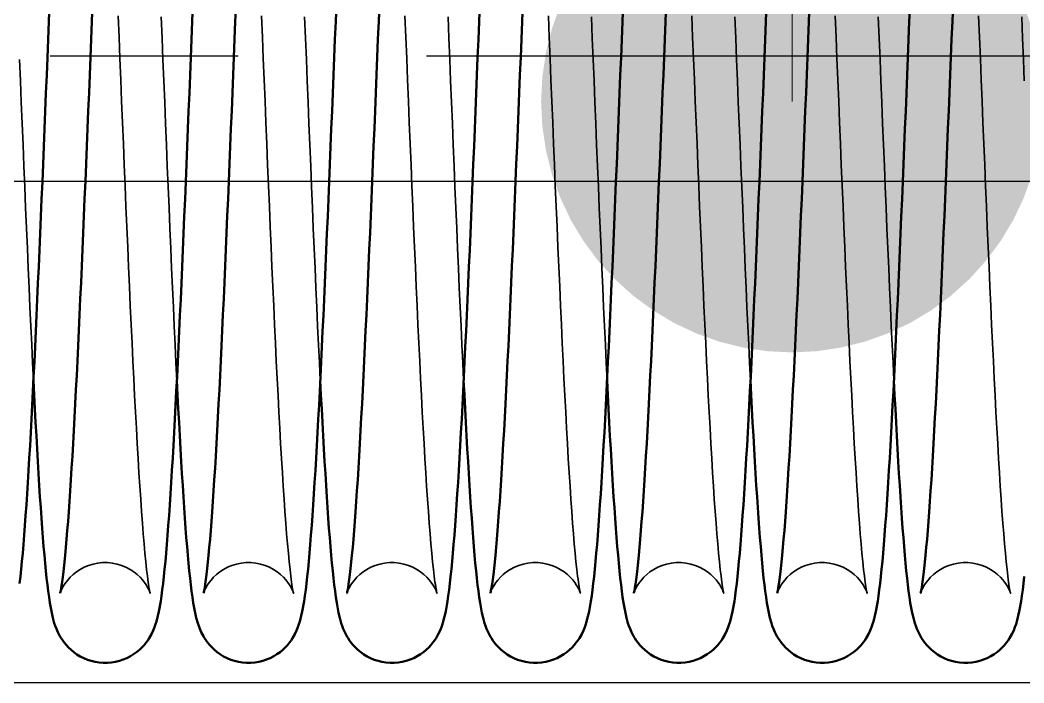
# Model space of a CAD drawing. Header units: millimetres. Extents: x 1448 to 104164, y -19509 to -89.
# Drawn here: x 3748.4 to 3828.4, y -1813.4 to -1760.6 of the extents above; entities that cross this region are included whole.
import ezdxf

# ---------------------------------------------------------------- set-up
doc = ezdxf.new("R2010")
doc.units = ezdxf.units.MM
doc.header["$LTSCALE"] = 60
doc.header["$MEASUREMENT"] = 0
doc.linetypes.add('CENTER', pattern=[2, 1.25, -0.25, 0.25, -0.25])
doc.layers.get('0').update_dxf_attribs({"linetype": 'CONTINUOUS'})
doc.layers.add('cen', color=14, linetype='CONTINUOUS')
doc.layers.add('가려진 것(ISO)', color=7, linetype='CONTINUOUS', lineweight=35)
doc.layers.add('가시적인 것(ISO)', color=7, linetype='CONTINUOUS', lineweight=50)
doc.styles.add('0T-OUT', font='H2GTRE.TTF')
doc.dimstyles.new('MAIN', dxfattribs={"dimtxt": 1.5, "dimasz": 0.5, "dimexe": 1, "dimexo": 2, "dimgap": 1, "dimtad": 1, "dimdec": 0, "dimdsep": 46, "dimlunit": 6, "dimtxsty": '0T-OUT', "dimblk": 'DOT', "dimcen": 2.5, "dimdle": 2, "dimclrd": 256, "dimclre": 256, "dimclrt": 3, "dimadec": 0, "dimazin": 0, "dimtfac": 1, "dimtdec": 0, "dimtix": 1, "dimtmove": 2, "dimatfit": 3, "dimldrblk": 'DOT', "dimfxl": 1, "dimtvp": 1, "dimtolj": 1, "dimtzin": 0, "dimlwd": 0, "dimlwe": 0, "dimarcsym": 0})

# ---------------------------------------------------------------- blocks, each defined once
blk = doc.blocks.new('토션스프링1234567')
at = {"layer": '가려진 것(ISO)', "flags": 128}
for points in [[(21463475.736, -50953001.642), (21463475.667, -50953003.351), (21463475.598, -50953005.058), (21463475.529, -50953006.761)], [(21463487.165, -50953001.642), (21463487.095, -50953003.351), (21463487.026, -50953005.058), (21463486.957, -50953006.761), (21463486.888, -50953008.464), (21463486.819, -50953010.165), (21463486.75, -50953011.859), (21463486.681, -50953013.543), (21463486.612, -50953015.213), (21463486.542, -50953016.865), (21463486.473, -50953018.497), (21463486.404, -50953020.105), (21463486.335, -50953021.691), (21463486.266, -50953023.256), (21463486.197, -50953024.796), (21463486.128, -50953026.308), (21463486.058, -50953027.788), (21463485.989, -50953029.235), (21463485.92, -50953030.644)], [(21463498.593, -50953001.642), (21463498.524, -50953003.351), (21463498.455, -50953005.058), (21463498.386, -50953006.761), (21463498.317, -50953008.464), (21463498.248, -50953010.165), (21463498.179, -50953011.859), (21463498.109, -50953013.543), (21463498.04, -50953015.213), (21463497.971, -50953016.865), (21463497.902, -50953018.497), (21463497.833, -50953020.105), (21463497.764, -50953021.691), (21463497.695, -50953023.256), (21463497.626, -50953024.796), (21463497.556, -50953026.308), (21463497.487, -50953027.788), (21463497.418, -50953029.235), (21463497.348, -50953030.644)], [(21463510.022, -50953001.642), (21463509.953, -50953003.351), (21463509.884, -50953005.058), (21463509.815, -50953006.761), (21463509.746, -50953008.464), (21463509.676, -50953010.165), (21463509.607, -50953011.859), (21463509.538, -50953013.543), (21463509.469, -50953015.213), (21463509.399, -50953016.865), (21463509.33, -50953018.497), (21463509.261, -50953020.105), (21463509.192, -50953021.691), (21463509.123, -50953023.256), (21463509.054, -50953024.796), (21463508.985, -50953026.308), (21463508.915, -50953027.788), (21463508.846, -50953029.235), (21463508.777, -50953030.644)], [(21463521.45, -50953001.642), (21463521.381, -50953003.351), (21463521.312, -50953005.058), (21463521.243, -50953006.761), (21463521.174, -50953008.464), (21463521.105, -50953010.165), (21463521.036, -50953011.859), (21463520.966, -50953013.543), (21463520.897, -50953015.213), (21463520.828, -50953016.865), (21463520.759, -50953018.497), (21463520.69, -50953020.105), (21463520.621, -50953021.691), (21463520.552, -50953023.256), (21463520.483, -50953024.796), (21463520.413, -50953026.308), (21463520.344, -50953027.788), (21463520.275, -50953029.235), (21463520.206, -50953030.644)], [(21463532.879, -50953001.642), (21463532.81, -50953003.351), (21463532.741, -50953005.058), (21463532.672, -50953006.761), (21463532.603, -50953008.464), (21463532.534, -50953010.165), (21463532.464, -50953011.859), (21463532.395, -50953013.543), (21463532.326, -50953015.213), (21463532.257, -50953016.865), (21463532.188, -50953018.497), (21463532.119, -50953020.105), (21463532.05, -50953021.691), (21463531.98, -50953023.256), (21463531.911, -50953024.796), (21463531.842, -50953026.308), (21463531.773, -50953027.788), (21463531.703, -50953029.235), (21463531.634, -50953030.644)], [(21463544.307, -50953001.642), (21463544.238, -50953003.351), (21463544.169, -50953005.058), (21463544.1, -50953006.761), (21463544.031, -50953008.464), (21463543.962, -50953010.165), (21463543.893, -50953011.859), (21463543.824, -50953013.543), (21463543.754, -50953015.213), (21463543.685, -50953016.865), (21463543.616, -50953018.497), (21463543.547, -50953020.105), (21463543.478, -50953021.691), (21463543.409, -50953023.256), (21463543.34, -50953024.796), (21463543.271, -50953026.308), (21463543.201, -50953027.788), (21463543.132, -50953029.235), (21463543.063, -50953030.644)], [(21463555.598, -50953005.058), (21463555.529, -50953006.761), (21463555.46, -50953008.464), (21463555.391, -50953010.165), (21463555.321, -50953011.859), (21463555.252, -50953013.543), (21463555.183, -50953015.213), (21463555.114, -50953016.865), (21463555.045, -50953018.497), (21463554.976, -50953020.105), (21463554.907, -50953021.691), (21463554.838, -50953023.256), (21463554.768, -50953024.796), (21463554.699, -50953026.308), (21463554.63, -50953027.788), (21463554.56, -50953029.235), (21463554.491, -50953030.644)], [(21463483.791, -50953047.609), (21463483.784, -50953047.585), (21463483.755, -50953047.502), (21463483.729, -50953047.434), (21463483.691, -50953047.344), (21463483.639, -50953047.232), (21463483.566, -50953047.096), (21463483.471, -50953046.935), (21463483.346, -50953046.75), (21463483.189, -50953046.547), (21463482.995, -50953046.332), (21463482.764, -50953046.114), (21463482.501, -50953045.903), (21463482.205, -50953045.709), (21463481.881, -50953045.536), (21463481.536, -50953045.392), (21463481.172, -50953045.281), (21463480.794, -50953045.204), (21463480.409, -50953045.164), (21463480.022, -50953045.164), (21463479.636, -50953045.201), (21463479.258, -50953045.276), (21463478.894, -50953045.385), (21463478.547, -50953045.529), (21463478.221, -50953045.7), (21463477.924, -50953045.894), (21463477.659, -50953046.103), (21463477.427, -50953046.321), (21463477.231, -50953046.537), (21463477.071, -50953046.741), (21463476.945, -50953046.927), (21463476.848, -50953047.09), (21463476.776, -50953047.228), (21463476.722, -50953047.34), (21463476.684, -50953047.43), (21463476.657, -50953047.499), (21463476.639, -50953047.549), (21463476.622, -50953047.603), (21463476.622, -50953047.604), (21463476.631, -50953047.564), (21463476.647, -50953047.489), (21463476.669, -50953047.382), (21463476.693, -50953047.248), (21463476.72, -50953047.09), (21463476.748, -50953046.91), (21463476.777, -50953046.709), (21463476.807, -50953046.486), (21463476.838, -50953046.244), (21463476.903, -50953045.703), (21463476.968, -50953045.093), (21463477.034, -50953044.417), (21463477.101, -50953043.675), (21463477.169, -50953042.871), (21463477.237, -50953042.006), (21463477.305, -50953041.084), (21463477.374, -50953040.108), (21463477.442, -50953039.079), (21463477.511, -50953037.996), (21463477.579, -50953036.86), (21463477.648, -50953035.674), (21463477.717, -50953034.44), (21463477.786, -50953033.163), (21463477.855, -50953031.844), (21463477.924, -50953030.486), (21463477.993, -50953029.093), (21463478.062, -50953027.66), (21463478.131, -50953026.19), (21463478.2, -50953024.685), (21463478.27, -50953023.15), (21463478.339, -50953021.587), (21463478.408, -50953020), (21463478.477, -50953018.392), (21463478.546, -50953016.767), (21463478.615, -50953015.122), (21463478.684, -50953013.458), (21463478.753, -50953011.778), (21463478.822, -50953010.085), (21463478.892, -50953008.383), (21463478.961, -50953006.676), (21463479.03, -50953004.967), (21463479.099, -50953003.26), (21463479.168, -50953001.557)], [(21463495.219, -50953047.609), (21463495.212, -50953047.585), (21463495.183, -50953047.502), (21463495.157, -50953047.434), (21463495.12, -50953047.344), (21463495.067, -50953047.232), (21463494.995, -50953047.096), (21463494.899, -50953046.935), (21463494.775, -50953046.75), (21463494.617, -50953046.547), (21463494.423, -50953046.332), (21463494.193, -50953046.114), (21463493.929, -50953045.903), (21463493.634, -50953045.709), (21463493.31, -50953045.536), (21463492.965, -50953045.392), (21463492.601, -50953045.281), (21463492.223, -50953045.204), (21463491.838, -50953045.164), (21463491.451, -50953045.164), (21463491.065, -50953045.201), (21463490.687, -50953045.276), (21463490.322, -50953045.385), (21463489.975, -50953045.529), (21463489.65, -50953045.7), (21463489.352, -50953045.894), (21463489.087, -50953046.103), (21463488.855, -50953046.321), (21463488.659, -50953046.537), (21463488.5, -50953046.741), (21463488.374, -50953046.927), (21463488.277, -50953047.09), (21463488.204, -50953047.228), (21463488.151, -50953047.34), (21463488.113, -50953047.43), (21463488.086, -50953047.499), (21463488.068, -50953047.549), (21463488.051, -50953047.603), (21463488.05, -50953047.604), (21463488.06, -50953047.564), (21463488.076, -50953047.489), (21463488.097, -50953047.382), (21463488.122, -50953047.248), (21463488.148, -50953047.09), (21463488.176, -50953046.91), (21463488.206, -50953046.709), (21463488.236, -50953046.486), (21463488.267, -50953046.244), (21463488.331, -50953045.703), (21463488.397, -50953045.093), (21463488.463, -50953044.417), (21463488.53, -50953043.675), (21463488.597, -50953042.871), (21463488.665, -50953042.006), (21463488.734, -50953041.084), (21463488.802, -50953040.108), (21463488.871, -50953039.079), (21463488.939, -50953037.996), (21463489.008, -50953036.86), (21463489.077, -50953035.674), (21463489.146, -50953034.44), (21463489.215, -50953033.163), (21463489.284, -50953031.844), (21463489.353, -50953030.486), (21463489.422, -50953029.093), (21463489.491, -50953027.66), (21463489.56, -50953026.19), (21463489.629, -50953024.685), (21463489.698, -50953023.15), (21463489.767, -50953021.587), (21463489.837, -50953020), (21463489.906, -50953018.392), (21463489.974, -50953016.767), (21463490.043, -50953015.122), (21463490.113, -50953013.458), (21463490.182, -50953011.778), (21463490.251, -50953010.085), (21463490.32, -50953008.383), (21463490.389, -50953006.676), (21463490.459, -50953004.967), (21463490.528, -50953003.26), (21463490.597, -50953001.557)], [(21463506.648, -50953047.609), (21463506.641, -50953047.585), (21463506.612, -50953047.502), (21463506.586, -50953047.434), (21463506.549, -50953047.344), (21463506.496, -50953047.232), (21463506.424, -50953047.096), (21463506.328, -50953046.935), (21463506.203, -50953046.75), (21463506.046, -50953046.547), (21463505.852, -50953046.332), (21463505.621, -50953046.114), (21463505.358, -50953045.903), (21463505.062, -50953045.709), (21463504.739, -50953045.536), (21463504.393, -50953045.392), (21463504.029, -50953045.281), (21463503.651, -50953045.204), (21463503.266, -50953045.164), (21463502.879, -50953045.164), (21463502.494, -50953045.201), (21463502.115, -50953045.276), (21463501.751, -50953045.385), (21463501.404, -50953045.529), (21463501.078, -50953045.7), (21463500.781, -50953045.894), (21463500.516, -50953046.103), (21463500.284, -50953046.321), (21463500.088, -50953046.537), (21463499.928, -50953046.741), (21463499.802, -50953046.927), (21463499.705, -50953047.09), (21463499.633, -50953047.228), (21463499.579, -50953047.34), (21463499.541, -50953047.43), (21463499.515, -50953047.499), (21463499.496, -50953047.549), (21463499.479, -50953047.603), (21463499.479, -50953047.604), (21463499.488, -50953047.564), (21463499.504, -50953047.489), (21463499.526, -50953047.382), (21463499.551, -50953047.248), (21463499.577, -50953047.09), (21463499.605, -50953046.91), (21463499.634, -50953046.709), (21463499.664, -50953046.486), (21463499.696, -50953046.244), (21463499.76, -50953045.703), (21463499.825, -50953045.093), (21463499.891, -50953044.417), (21463499.958, -50953043.675), (21463500.026, -50953042.871), (21463500.094, -50953042.006), (21463500.162, -50953041.084), (21463500.231, -50953040.108), (21463500.299, -50953039.079), (21463500.368, -50953037.996), (21463500.436, -50953036.86), (21463500.505, -50953035.674), (21463500.574, -50953034.44), (21463500.643, -50953033.163), (21463500.712, -50953031.844), (21463500.781, -50953030.486), (21463500.85, -50953029.093), (21463500.919, -50953027.66), (21463500.988, -50953026.19), (21463501.057, -50953024.685), (21463501.127, -50953023.15), (21463501.196, -50953021.587), (21463501.265, -50953020), (21463501.334, -50953018.392), (21463501.403, -50953016.767), (21463501.472, -50953015.122), (21463501.541, -50953013.458), (21463501.61, -50953011.778), (21463501.68, -50953010.085), (21463501.749, -50953008.383), (21463501.818, -50953006.676), (21463501.887, -50953004.967), (21463501.956, -50953003.26), (21463502.025, -50953001.557)], [(21463518.076, -50953047.609), (21463518.069, -50953047.585), (21463518.041, -50953047.502), (21463518.014, -50953047.434), (21463517.977, -50953047.344), (21463517.924, -50953047.232), (21463517.852, -50953047.096), (21463517.756, -50953046.935), (21463517.632, -50953046.75), (21463517.474, -50953046.547), (21463517.28, -50953046.332), (21463517.05, -50953046.114), (21463516.786, -50953045.903), (21463516.491, -50953045.709), (21463516.167, -50953045.536), (21463515.822, -50953045.392), (21463515.458, -50953045.281), (21463515.08, -50953045.204), (21463514.695, -50953045.164), (21463514.308, -50953045.164), (21463513.922, -50953045.201), (21463513.544, -50953045.276), (21463513.179, -50953045.385), (21463512.832, -50953045.529), (21463512.507, -50953045.7), (21463512.209, -50953045.894), (21463511.944, -50953046.103), (21463511.713, -50953046.321), (21463511.516, -50953046.537), (21463511.357, -50953046.741), (21463511.231, -50953046.927), (21463511.134, -50953047.09), (21463511.061, -50953047.228), (21463511.008, -50953047.34), (21463510.97, -50953047.43), (21463510.943, -50953047.499), (21463510.925, -50953047.549), (21463510.908, -50953047.603), (21463510.907, -50953047.604), (21463510.917, -50953047.564), (21463510.933, -50953047.489), (21463510.954, -50953047.382), (21463510.979, -50953047.248), (21463511.006, -50953047.09), (21463511.033, -50953046.91), (21463511.063, -50953046.709), (21463511.093, -50953046.486), (21463511.124, -50953046.244), (21463511.188, -50953045.703), (21463511.254, -50953045.093), (21463511.32, -50953044.417), (21463511.387, -50953043.675), (21463511.455, -50953042.871), (21463511.523, -50953042.006), (21463511.591, -50953041.084), (21463511.659, -50953040.108), (21463511.728, -50953039.079), (21463511.796, -50953037.996), (21463511.865, -50953036.86), (21463511.934, -50953035.674), (21463512.003, -50953034.44), (21463512.072, -50953033.163), (21463512.141, -50953031.844), (21463512.21, -50953030.486), (21463512.279, -50953029.093), (21463512.348, -50953027.66), (21463512.417, -50953026.19), (21463512.486, -50953024.685), (21463512.555, -50953023.15), (21463512.624, -50953021.587), (21463512.694, -50953020), (21463512.763, -50953018.392), (21463512.832, -50953016.767), (21463512.901, -50953015.122), (21463512.97, -50953013.458), (21463513.039, -50953011.778), (21463513.108, -50953010.085), (21463513.177, -50953008.383), (21463513.247, -50953006.676), (21463513.316, -50953004.967), (21463513.385, -50953003.26), (21463513.454, -50953001.557)], [(21463529.505, -50953047.609), (21463529.498, -50953047.585), (21463529.469, -50953047.502), (21463529.443, -50953047.434), (21463529.406, -50953047.344), (21463529.353, -50953047.232), (21463529.281, -50953047.096), (21463529.185, -50953046.935), (21463529.06, -50953046.75), (21463528.903, -50953046.547), (21463528.709, -50953046.332), (21463528.479, -50953046.114), (21463528.215, -50953045.903), (21463527.919, -50953045.709), (21463527.596, -50953045.536), (21463527.25, -50953045.392), (21463526.886, -50953045.281), (21463526.509, -50953045.204), (21463526.124, -50953045.164), (21463525.737, -50953045.164), (21463525.351, -50953045.201), (21463524.972, -50953045.276), (21463524.608, -50953045.385), (21463524.261, -50953045.529), (21463523.936, -50953045.7), (21463523.638, -50953045.894), (21463523.373, -50953046.103), (21463523.141, -50953046.321), (21463522.945, -50953046.537), (21463522.785, -50953046.741), (21463522.66, -50953046.927), (21463522.563, -50953047.09), (21463522.49, -50953047.228), (21463522.437, -50953047.34), (21463522.398, -50953047.43), (21463522.372, -50953047.499), (21463522.354, -50953047.549), (21463522.336, -50953047.603), (21463522.336, -50953047.604), (21463522.345, -50953047.564), (21463522.362, -50953047.489), (21463522.383, -50953047.382), (21463522.408, -50953047.248), (21463522.434, -50953047.09), (21463522.462, -50953046.91), (21463522.491, -50953046.709), (21463522.521, -50953046.486), (21463522.553, -50953046.244), (21463522.617, -50953045.703), (21463522.682, -50953045.093), (21463522.749, -50953044.417), (21463522.816, -50953043.675), (21463522.883, -50953042.871), (21463522.951, -50953042.006), (21463523.019, -50953041.084), (21463523.088, -50953040.108), (21463523.156, -50953039.079), (21463523.225, -50953037.996), (21463523.294, -50953036.86), (21463523.363, -50953035.674), (21463523.432, -50953034.44), (21463523.501, -50953033.163), (21463523.57, -50953031.844), (21463523.639, -50953030.486), (21463523.707, -50953029.093), (21463523.776, -50953027.66), (21463523.845, -50953026.19), (21463523.915, -50953024.685), (21463523.984, -50953023.15), (21463524.053, -50953021.587), (21463524.122, -50953020), (21463524.191, -50953018.392), (21463524.26, -50953016.767), (21463524.329, -50953015.122), (21463524.398, -50953013.458), (21463524.467, -50953011.778), (21463524.537, -50953010.085), (21463524.606, -50953008.383), (21463524.675, -50953006.676), (21463524.744, -50953004.967), (21463524.813, -50953003.26), (21463524.882, -50953001.557)], [(21463540.934, -50953047.609), (21463540.926, -50953047.585), (21463540.898, -50953047.502), (21463540.872, -50953047.434), (21463540.834, -50953047.344), (21463540.781, -50953047.232), (21463540.709, -50953047.096), (21463540.614, -50953046.935), (21463540.489, -50953046.75), (21463540.332, -50953046.547), (21463540.137, -50953046.332), (21463539.907, -50953046.114), (21463539.643, -50953045.903), (21463539.348, -50953045.709), (21463539.024, -50953045.536), (21463538.679, -50953045.392), (21463538.315, -50953045.281), (21463537.937, -50953045.204), (21463537.552, -50953045.164), (21463537.165, -50953045.164), (21463536.779, -50953045.201), (21463536.401, -50953045.276), (21463536.037, -50953045.385), (21463535.69, -50953045.529), (21463535.364, -50953045.7), (21463535.067, -50953045.894), (21463534.801, -50953046.103), (21463534.57, -50953046.321), (21463534.373, -50953046.537), (21463534.214, -50953046.741), (21463534.088, -50953046.927), (21463533.991, -50953047.09), (21463533.919, -50953047.228), (21463533.865, -50953047.34), (21463533.827, -50953047.43), (21463533.8, -50953047.499), (21463533.782, -50953047.549), (21463533.765, -50953047.603), (21463533.765, -50953047.604), (21463533.774, -50953047.564), (21463533.79, -50953047.489), (21463533.812, -50953047.382), (21463533.836, -50953047.248), (21463533.863, -50953047.09), (21463533.891, -50953046.91), (21463533.92, -50953046.709), (21463533.95, -50953046.486), (21463533.981, -50953046.244), (21463534.045, -50953045.703), (21463534.111, -50953045.093), (21463534.177, -50953044.417), (21463534.244, -50953043.675), (21463534.312, -50953042.871), (21463534.38, -50953042.006), (21463534.448, -50953041.084), (21463534.516, -50953040.108), (21463534.585, -50953039.079), (21463534.653, -50953037.996), (21463534.722, -50953036.86), (21463534.791, -50953035.674), (21463534.86, -50953034.44), (21463534.929, -50953033.163), (21463534.998, -50953031.844), (21463535.067, -50953030.486), (21463535.136, -50953029.093), (21463535.205, -50953027.66), (21463535.274, -50953026.19), (21463535.343, -50953024.685), (21463535.412, -50953023.15), (21463535.482, -50953021.587), (21463535.551, -50953020), (21463535.62, -50953018.392), (21463535.689, -50953016.767), (21463535.758, -50953015.122), (21463535.827, -50953013.458), (21463535.896, -50953011.778), (21463535.965, -50953010.085), (21463536.035, -50953008.383), (21463536.104, -50953006.676), (21463536.173, -50953004.967), (21463536.242, -50953003.26), (21463536.311, -50953001.557)], [(21463552.362, -50953047.609), (21463552.355, -50953047.585), (21463552.326, -50953047.502), (21463552.3, -50953047.434), (21463552.263, -50953047.344), (21463552.21, -50953047.232), (21463552.138, -50953047.096), (21463552.042, -50953046.935), (21463551.918, -50953046.75), (21463551.76, -50953046.547), (21463551.566, -50953046.332), (21463551.336, -50953046.114), (21463551.072, -50953045.903), (21463550.776, -50953045.709), (21463550.453, -50953045.536), (21463550.107, -50953045.392), (21463549.743, -50953045.281), (21463549.366, -50953045.204), (21463548.981, -50953045.164), (21463548.594, -50953045.164), (21463548.208, -50953045.201), (21463547.829, -50953045.276), (21463547.465, -50953045.385), (21463547.118, -50953045.529), (21463546.793, -50953045.7), (21463546.495, -50953045.894), (21463546.23, -50953046.103), (21463545.998, -50953046.321), (21463545.802, -50953046.537), (21463545.643, -50953046.741), (21463545.517, -50953046.927), (21463545.42, -50953047.09), (21463545.347, -50953047.228), (21463545.294, -50953047.34), (21463545.256, -50953047.43), (21463545.229, -50953047.499), (21463545.211, -50953047.549), (21463545.194, -50953047.603), (21463545.193, -50953047.604), (21463545.202, -50953047.564), (21463545.219, -50953047.489), (21463545.24, -50953047.382), (21463545.265, -50953047.248), (21463545.291, -50953047.09), (21463545.319, -50953046.91), (21463545.348, -50953046.709), (21463545.379, -50953046.486), (21463545.41, -50953046.244), (21463545.474, -50953045.703), (21463545.54, -50953045.093), (21463545.606, -50953044.417), (21463545.673, -50953043.675), (21463545.74, -50953042.871), (21463545.808, -50953042.006), (21463545.877, -50953041.084), (21463545.945, -50953040.108), (21463546.013, -50953039.079), (21463546.082, -50953037.996), (21463546.151, -50953036.86), (21463546.22, -50953035.674), (21463546.289, -50953034.44), (21463546.358, -50953033.163), (21463546.427, -50953031.844), (21463546.496, -50953030.486), (21463546.565, -50953029.093), (21463546.633, -50953027.66), (21463546.703, -50953026.19), (21463546.772, -50953024.685), (21463546.841, -50953023.15), (21463546.91, -50953021.587), (21463546.979, -50953020), (21463547.048, -50953018.392), (21463547.117, -50953016.767), (21463547.186, -50953015.122), (21463547.255, -50953013.458), (21463547.325, -50953011.778), (21463547.394, -50953010.085), (21463547.463, -50953008.383), (21463547.532, -50953006.676), (21463547.601, -50953004.967), (21463547.67, -50953003.26), (21463547.739, -50953001.557)]]:
    blk.add_lwpolyline(points, dxfattribs=at)
at = {"layer": '가시적인 것(ISO)', "flags": 128}
for points in [[(21463481.204, -50953000.582), (21463481.261, -50953002.009), (21463481.319, -50953003.435), (21463481.377, -50953004.859), (21463481.434, -50953006.284), (21463481.492, -50953007.71), (21463481.55, -50953009.134), (21463481.608, -50953010.553), (21463481.666, -50953011.967), (21463481.724, -50953013.372), (21463481.781, -50953014.767), (21463481.839, -50953016.149), (21463481.897, -50953017.517), (21463481.955, -50953018.868), (21463482.012, -50953020.206), (21463482.07, -50953021.529), (21463482.128, -50953022.837), (21463482.186, -50953024.127), (21463482.243, -50953025.396), (21463482.301, -50953026.644), (21463482.359, -50953027.868), (21463482.417, -50953029.067), (21463482.474, -50953030.237), (21463482.532, -50953031.379), (21463482.589, -50953032.493), (21463482.647, -50953033.58), (21463482.705, -50953034.638), (21463482.763, -50953035.665), (21463482.82, -50953036.661), (21463482.878, -50953037.622), (21463482.935, -50953038.549), (21463482.993, -50953039.438), (21463483.05, -50953040.289), (21463483.107, -50953041.099), (21463483.164, -50953041.872), (21463483.221, -50953042.607), (21463483.279, -50953043.301), (21463483.336, -50953043.953), (21463483.392, -50953044.561), (21463483.447, -50953045.123), (21463483.502, -50953045.637), (21463483.555, -50953046.1), (21463483.607, -50953046.51), (21463483.657, -50953046.867), (21463483.704, -50953047.165), (21463483.745, -50953047.397), (21463483.763, -50953047.485), (21463483.777, -50953047.552), (21463483.787, -50953047.594), (21463483.791, -50953047.609)], [(21463492.632, -50953000.582), (21463492.69, -50953002.009), (21463492.748, -50953003.435), (21463492.805, -50953004.859), (21463492.863, -50953006.284), (21463492.921, -50953007.71), (21463492.979, -50953009.134), (21463493.036, -50953010.553), (21463493.094, -50953011.967), (21463493.152, -50953013.372), (21463493.21, -50953014.767), (21463493.268, -50953016.149), (21463493.326, -50953017.517), (21463493.383, -50953018.868), (21463493.441, -50953020.206), (21463493.498, -50953021.529), (21463493.556, -50953022.837), (21463493.614, -50953024.127), (21463493.672, -50953025.396), (21463493.73, -50953026.644), (21463493.788, -50953027.868), (21463493.845, -50953029.067), (21463493.903, -50953030.237), (21463493.96, -50953031.379), (21463494.018, -50953032.493), (21463494.076, -50953033.58), (21463494.133, -50953034.638), (21463494.191, -50953035.665), (21463494.249, -50953036.661), (21463494.306, -50953037.622), (21463494.364, -50953038.549), (21463494.421, -50953039.438), (21463494.478, -50953040.289), (21463494.535, -50953041.099), (21463494.593, -50953041.872), (21463494.65, -50953042.607), (21463494.707, -50953043.301), (21463494.764, -50953043.953), (21463494.82, -50953044.561), (21463494.876, -50953045.123), (21463494.93, -50953045.637), (21463494.984, -50953046.1), (21463495.035, -50953046.51), (21463495.085, -50953046.867), (21463495.132, -50953047.165), (21463495.174, -50953047.397), (21463495.191, -50953047.485), (21463495.206, -50953047.552), (21463495.215, -50953047.594), (21463495.219, -50953047.609)], [(21463504.061, -50953000.582), (21463504.119, -50953002.009), (21463504.176, -50953003.435), (21463504.234, -50953004.859), (21463504.292, -50953006.284), (21463504.349, -50953007.71), (21463504.407, -50953009.134), (21463504.465, -50953010.553), (21463504.523, -50953011.967), (21463504.581, -50953013.372), (21463504.639, -50953014.767), (21463504.696, -50953016.149), (21463504.754, -50953017.517), (21463504.812, -50953018.868), (21463504.869, -50953020.206), (21463504.927, -50953021.529), (21463504.985, -50953022.837), (21463505.043, -50953024.127), (21463505.101, -50953025.396), (21463505.158, -50953026.644), (21463505.216, -50953027.868), (21463505.274, -50953029.067), (21463505.332, -50953030.237), (21463505.389, -50953031.379), (21463505.447, -50953032.493), (21463505.504, -50953033.58), (21463505.562, -50953034.638), (21463505.62, -50953035.665), (21463505.677, -50953036.661), (21463505.735, -50953037.622), (21463505.792, -50953038.549), (21463505.85, -50953039.438), (21463505.907, -50953040.289), (21463505.964, -50953041.099), (21463506.021, -50953041.872), (21463506.079, -50953042.607), (21463506.136, -50953043.301), (21463506.193, -50953043.953), (21463506.249, -50953044.561), (21463506.305, -50953045.123), (21463506.359, -50953045.637), (21463506.412, -50953046.1), (21463506.464, -50953046.51), (21463506.514, -50953046.867), (21463506.561, -50953047.165), (21463506.602, -50953047.397), (21463506.62, -50953047.485), (21463506.634, -50953047.552), (21463506.644, -50953047.594), (21463506.648, -50953047.609)], [(21463515.489, -50953000.582), (21463515.547, -50953002.009), (21463515.605, -50953003.435), (21463515.662, -50953004.859), (21463515.72, -50953006.284), (21463515.778, -50953007.71), (21463515.836, -50953009.134), (21463515.894, -50953010.553), (21463515.951, -50953011.967), (21463516.009, -50953013.372), (21463516.067, -50953014.767), (21463516.125, -50953016.149), (21463516.183, -50953017.517), (21463516.24, -50953018.868), (21463516.298, -50953020.206), (21463516.356, -50953021.529), (21463516.413, -50953022.837), (21463516.471, -50953024.127), (21463516.529, -50953025.396), (21463516.587, -50953026.644), (21463516.645, -50953027.868), (21463516.703, -50953029.067), (21463516.76, -50953030.237), (21463516.818, -50953031.379), (21463516.875, -50953032.493), (21463516.933, -50953033.58), (21463516.991, -50953034.638), (21463517.048, -50953035.665), (21463517.106, -50953036.661), (21463517.164, -50953037.622), (21463517.221, -50953038.549), (21463517.278, -50953039.438), (21463517.336, -50953040.289), (21463517.393, -50953041.099), (21463517.45, -50953041.872), (21463517.507, -50953042.607), (21463517.564, -50953043.301), (21463517.621, -50953043.953), (21463517.678, -50953044.561), (21463517.733, -50953045.123), (21463517.788, -50953045.637), (21463517.841, -50953046.1), (21463517.892, -50953046.51), (21463517.942, -50953046.867), (21463517.989, -50953047.165), (21463518.031, -50953047.397), (21463518.048, -50953047.485), (21463518.063, -50953047.552), (21463518.073, -50953047.594), (21463518.076, -50953047.609)], [(21463526.918, -50953000.582), (21463526.976, -50953002.009), (21463527.033, -50953003.435), (21463527.091, -50953004.859), (21463527.149, -50953006.284), (21463527.206, -50953007.71), (21463527.264, -50953009.134), (21463527.322, -50953010.553), (21463527.38, -50953011.967), (21463527.438, -50953013.372), (21463527.496, -50953014.767), (21463527.554, -50953016.149), (21463527.611, -50953017.517), (21463527.669, -50953018.868), (21463527.726, -50953020.206), (21463527.784, -50953021.529), (21463527.842, -50953022.837), (21463527.9, -50953024.127), (21463527.958, -50953025.396), (21463528.016, -50953026.644), (21463528.073, -50953027.868), (21463528.131, -50953029.067), (21463528.189, -50953030.237), (21463528.246, -50953031.379), (21463528.304, -50953032.493), (21463528.361, -50953033.58), (21463528.419, -50953034.638), (21463528.477, -50953035.665), (21463528.534, -50953036.661), (21463528.592, -50953037.622), (21463528.65, -50953038.549), (21463528.707, -50953039.438), (21463528.764, -50953040.289), (21463528.821, -50953041.099), (21463528.878, -50953041.872), (21463528.936, -50953042.607), (21463528.993, -50953043.301), (21463529.05, -50953043.953), (21463529.106, -50953044.561), (21463529.162, -50953045.123), (21463529.216, -50953045.637), (21463529.269, -50953046.1), (21463529.321, -50953046.51), (21463529.371, -50953046.867), (21463529.418, -50953047.165), (21463529.459, -50953047.397), (21463529.477, -50953047.485), (21463529.491, -50953047.552), (21463529.501, -50953047.594), (21463529.505, -50953047.609)], [(21463538.347, -50953000.582), (21463538.404, -50953002.009), (21463538.462, -50953003.435), (21463538.52, -50953004.859), (21463538.577, -50953006.284), (21463538.635, -50953007.71), (21463538.693, -50953009.134), (21463538.751, -50953010.553), (21463538.809, -50953011.967), (21463538.867, -50953013.372), (21463538.924, -50953014.767), (21463538.982, -50953016.149), (21463539.04, -50953017.517), (21463539.097, -50953018.868), (21463539.155, -50953020.206), (21463539.213, -50953021.529), (21463539.271, -50953022.837), (21463539.328, -50953024.127), (21463539.386, -50953025.396), (21463539.444, -50953026.644), (21463539.502, -50953027.868), (21463539.56, -50953029.067), (21463539.617, -50953030.237), (21463539.675, -50953031.379), (21463539.732, -50953032.493), (21463539.79, -50953033.58), (21463539.848, -50953034.638), (21463539.905, -50953035.665), (21463539.963, -50953036.661), (21463540.021, -50953037.622), (21463540.078, -50953038.549), (21463540.136, -50953039.438), (21463540.193, -50953040.289), (21463540.25, -50953041.099), (21463540.307, -50953041.872), (21463540.364, -50953042.607), (21463540.421, -50953043.301), (21463540.478, -50953043.953), (21463540.535, -50953044.561), (21463540.59, -50953045.123), (21463540.645, -50953045.637), (21463540.698, -50953046.1), (21463540.75, -50953046.51), (21463540.8, -50953046.867), (21463540.846, -50953047.165), (21463540.888, -50953047.397), (21463540.906, -50953047.485), (21463540.92, -50953047.552), (21463540.93, -50953047.594), (21463540.934, -50953047.609)], [(21463549.775, -50953000.582), (21463549.833, -50953002.009), (21463549.891, -50953003.435), (21463549.948, -50953004.859), (21463550.006, -50953006.284), (21463550.064, -50953007.71), (21463550.121, -50953009.134), (21463550.179, -50953010.553), (21463550.237, -50953011.967), (21463550.295, -50953013.372), (21463550.353, -50953014.767), (21463550.411, -50953016.149), (21463550.468, -50953017.517), (21463550.526, -50953018.868), (21463550.584, -50953020.206), (21463550.641, -50953021.529), (21463550.699, -50953022.837), (21463550.757, -50953024.127), (21463550.815, -50953025.396), (21463550.873, -50953026.644), (21463550.931, -50953027.868), (21463550.988, -50953029.067), (21463551.046, -50953030.237), (21463551.103, -50953031.379), (21463551.161, -50953032.493), (21463551.219, -50953033.58), (21463551.276, -50953034.638), (21463551.334, -50953035.665), (21463551.392, -50953036.661), (21463551.449, -50953037.622), (21463551.507, -50953038.549), (21463551.564, -50953039.438), (21463551.621, -50953040.289), (21463551.678, -50953041.099), (21463551.735, -50953041.872), (21463551.793, -50953042.607), (21463551.85, -50953043.301), (21463551.907, -50953043.953), (21463551.963, -50953044.561), (21463552.019, -50953045.123), (21463552.073, -50953045.637), (21463552.127, -50953046.1), (21463552.178, -50953046.51), (21463552.228, -50953046.867), (21463552.275, -50953047.165), (21463552.316, -50953047.397), (21463552.334, -50953047.485), (21463552.349, -50953047.552), (21463552.358, -50953047.594), (21463552.362, -50953047.609)], [(21463485.92, -50953030.644), (21463485.862, -50953031.79), (21463485.804, -50953032.907), (21463485.747, -50953033.997), (21463485.689, -50953035.06), (21463485.631, -50953036.093), (21463485.573, -50953037.096), (21463485.515, -50953038.068), (21463485.456, -50953039.006), (21463485.398, -50953039.911), (21463485.34, -50953040.779), (21463485.282, -50953041.611), (21463485.223, -50953042.405), (21463485.165, -50953043.161), (21463485.107, -50953043.881), (21463485.049, -50953044.564), (21463484.99, -50953045.211), (21463484.93, -50953045.823), (21463484.87, -50953046.4), (21463484.808, -50953046.942), (21463484.744, -50953047.45), (21463484.679, -50953047.925), (21463484.611, -50953048.366), (21463484.462, -50953049.177), (21463484.37, -50953049.569), (21463484.256, -50953049.978), (21463484.181, -50953050.202), (21463484.088, -50953050.445), (21463483.969, -50953050.719), (21463483.808, -50953051.027), (21463483.707, -50953051.194), (21463483.59, -50953051.371), (21463483.453, -50953051.556), (21463483.296, -50953051.746), (21463483.118, -50953051.938), (21463482.918, -50953052.127), (21463482.695, -50953052.31), (21463482.452, -50953052.483), (21463482.191, -50953052.642), (21463481.914, -50953052.783), (21463481.621, -50953052.904), (21463481.316, -50953053.004), (21463481.002, -50953053.08), (21463480.682, -50953053.131), (21463480.357, -50953053.156), (21463480.03, -50953053.155), (21463479.705, -50953053.128), (21463479.385, -50953053.075), (21463479.072, -50953052.997), (21463478.767, -50953052.896), (21463478.475, -50953052.773), (21463478.198, -50953052.63), (21463477.939, -50953052.471), (21463477.698, -50953052.296), (21463477.477, -50953052.112), (21463477.278, -50953051.922), (21463477.101, -50953051.731), (21463476.947, -50953051.542), (21463476.812, -50953051.357), (21463476.695, -50953051.18), (21463476.511, -50953050.855), (21463476.374, -50953050.567), (21463476.271, -50953050.312), (21463476.188, -50953050.08), (21463476.121, -50953049.866), (21463475.925, -50953049.066), (21463475.777, -50953048.242), (21463475.713, -50953047.799), (21463475.652, -50953047.325), (21463475.59, -50953046.814), (21463475.528, -50953046.265)], [(21463497.348, -50953030.644), (21463497.291, -50953031.79), (21463497.233, -50953032.907), (21463497.175, -50953033.997), (21463497.117, -50953035.06), (21463497.059, -50953036.093), (21463497.001, -50953037.096), (21463496.943, -50953038.068), (21463496.885, -50953039.006), (21463496.827, -50953039.911), (21463496.768, -50953040.779), (21463496.71, -50953041.611), (21463496.652, -50953042.405), (21463496.594, -50953043.161), (21463496.536, -50953043.881), (21463496.477, -50953044.564), (21463496.419, -50953045.211), (21463496.359, -50953045.823), (21463496.298, -50953046.4), (21463496.236, -50953046.942), (21463496.173, -50953047.45), (21463496.107, -50953047.925), (21463496.04, -50953048.366), (21463495.89, -50953049.177), (21463495.799, -50953049.569), (21463495.685, -50953049.978), (21463495.61, -50953050.202), (21463495.517, -50953050.445), (21463495.397, -50953050.719), (21463495.237, -50953051.027), (21463495.136, -50953051.194), (21463495.018, -50953051.371), (21463494.882, -50953051.556), (21463494.725, -50953051.746), (21463494.547, -50953051.938), (21463494.347, -50953052.127), (21463494.124, -50953052.31), (21463493.881, -50953052.483), (21463493.62, -50953052.642), (21463493.342, -50953052.783), (21463493.05, -50953052.904), (21463492.744, -50953053.004), (21463492.43, -50953053.08), (21463492.11, -50953053.131), (21463491.785, -50953053.156), (21463491.458, -50953053.155), (21463491.133, -50953053.128), (21463490.813, -50953053.075), (21463490.5, -50953052.997), (21463490.196, -50953052.896), (21463489.904, -50953052.773), (21463489.627, -50953052.63), (21463489.368, -50953052.471), (21463489.127, -50953052.296), (21463488.906, -50953052.112), (21463488.706, -50953051.922), (21463488.53, -50953051.731), (21463488.375, -50953051.542), (21463488.24, -50953051.357), (21463488.124, -50953051.18), (21463487.939, -50953050.855), (21463487.803, -50953050.567), (21463487.699, -50953050.312), (21463487.617, -50953050.08), (21463487.55, -50953049.866), (21463487.353, -50953049.066), (21463487.206, -50953048.242), (21463487.142, -50953047.799), (21463487.08, -50953047.325), (21463487.018, -50953046.814), (21463486.957, -50953046.265), (21463486.897, -50953045.681), (21463486.837, -50953045.059), (21463486.778, -50953044.402), (21463486.719, -50953043.708), (21463486.66, -50953042.977), (21463486.602, -50953042.211), (21463486.544, -50953041.407), (21463486.485, -50953040.564), (21463486.427, -50953039.685), (21463486.369, -50953038.771), (21463486.31, -50953037.822), (21463486.252, -50953036.841), (21463486.194, -50953035.829), (21463486.136, -50953034.786), (21463486.078, -50953033.714), (21463486.02, -50953032.616), (21463485.962, -50953031.491), (21463485.905, -50953030.339), (21463485.847, -50953029.158), (21463485.789, -50953027.951), (21463485.731, -50953026.719), (21463485.673, -50953025.465), (21463485.615, -50953024.189), (21463485.557, -50953022.893), (21463485.5, -50953021.581), (21463485.442, -50953020.253), (21463485.384, -50953018.911), (21463485.327, -50953017.556), (21463485.269, -50953016.186), (21463485.211, -50953014.801), (21463485.153, -50953013.404), (21463485.095, -50953011.997), (21463485.037, -50953010.582), (21463484.98, -50953009.161), (21463484.922, -50953007.736), (21463484.864, -50953006.309), (21463484.806, -50953004.883), (21463484.749, -50953003.459), (21463484.691, -50953002.034), (21463484.633, -50953000.608)], [(21463508.777, -50953030.644), (21463508.719, -50953031.79), (21463508.662, -50953032.907), (21463508.604, -50953033.997), (21463508.546, -50953035.06), (21463508.488, -50953036.093), (21463508.43, -50953037.096), (21463508.372, -50953038.068), (21463508.313, -50953039.006), (21463508.255, -50953039.911), (21463508.197, -50953040.779), (21463508.139, -50953041.611), (21463508.08, -50953042.405), (21463508.022, -50953043.161), (21463507.964, -50953043.881), (21463507.906, -50953044.564), (21463507.847, -50953045.211), (21463507.787, -50953045.823), (21463507.727, -50953046.4), (21463507.665, -50953046.942), (21463507.601, -50953047.45), (21463507.536, -50953047.925), (21463507.468, -50953048.366), (21463507.319, -50953049.177), (21463507.228, -50953049.569), (21463507.113, -50953049.978), (21463507.038, -50953050.202), (21463506.945, -50953050.445), (21463506.826, -50953050.719), (21463506.665, -50953051.027), (21463506.564, -50953051.194), (21463506.447, -50953051.371), (21463506.31, -50953051.556), (21463506.154, -50953051.746), (21463505.975, -50953051.938), (21463505.775, -50953052.127), (21463505.552, -50953052.31), (21463505.309, -50953052.483), (21463505.048, -50953052.642), (21463504.771, -50953052.783), (21463504.478, -50953052.904), (21463504.173, -50953053.004), (21463503.859, -50953053.08), (21463503.539, -50953053.131), (21463503.214, -50953053.156), (21463502.887, -50953053.155), (21463502.562, -50953053.128), (21463502.242, -50953053.075), (21463501.929, -50953052.997), (21463501.625, -50953052.896), (21463501.332, -50953052.773), (21463501.055, -50953052.63), (21463500.796, -50953052.471), (21463500.555, -50953052.296), (21463500.334, -50953052.112), (21463500.135, -50953051.922), (21463499.959, -50953051.731), (21463499.804, -50953051.542), (21463499.669, -50953051.357), (21463499.552, -50953051.18), (21463499.368, -50953050.855), (21463499.231, -50953050.567), (21463499.128, -50953050.312), (21463499.045, -50953050.08), (21463498.978, -50953049.866), (21463498.782, -50953049.066), (21463498.635, -50953048.242), (21463498.571, -50953047.799), (21463498.509, -50953047.325), (21463498.447, -50953046.814), (21463498.386, -50953046.265), (21463498.325, -50953045.681), (21463498.265, -50953045.059), (21463498.206, -50953044.402), (21463498.147, -50953043.708), (21463498.089, -50953042.977), (21463498.03, -50953042.211), (21463497.972, -50953041.407), (21463497.914, -50953040.564), (21463497.856, -50953039.685), (21463497.797, -50953038.771), (21463497.739, -50953037.822), (21463497.681, -50953036.841), (21463497.623, -50953035.829), (21463497.564, -50953034.786), (21463497.507, -50953033.714), (21463497.449, -50953032.616), (21463497.391, -50953031.491), (21463497.333, -50953030.339), (21463497.276, -50953029.158), (21463497.218, -50953027.951), (21463497.16, -50953026.719), (21463497.102, -50953025.465), (21463497.044, -50953024.189), (21463496.986, -50953022.893), (21463496.928, -50953021.581), (21463496.87, -50953020.253), (21463496.813, -50953018.911), (21463496.755, -50953017.556), (21463496.697, -50953016.186), (21463496.64, -50953014.801), (21463496.582, -50953013.404), (21463496.524, -50953011.997), (21463496.466, -50953010.582), (21463496.408, -50953009.161), (21463496.35, -50953007.736), (21463496.293, -50953006.309), (21463496.235, -50953004.883), (21463496.177, -50953003.459), (21463496.12, -50953002.034), (21463496.062, -50953000.608)], [(21463520.206, -50953030.644), (21463520.148, -50953031.79), (21463520.09, -50953032.907), (21463520.032, -50953033.997), (21463519.974, -50953035.06), (21463519.916, -50953036.093), (21463519.858, -50953037.096), (21463519.8, -50953038.068), (21463519.742, -50953039.006), (21463519.684, -50953039.911), (21463519.626, -50953040.779), (21463519.567, -50953041.611), (21463519.509, -50953042.405), (21463519.451, -50953043.161), (21463519.393, -50953043.881), (21463519.335, -50953044.564), (21463519.276, -50953045.211), (21463519.216, -50953045.823), (21463519.155, -50953046.4), (21463519.093, -50953046.942), (21463519.03, -50953047.45), (21463518.964, -50953047.925), (21463518.897, -50953048.366), (21463518.748, -50953049.177), (21463518.656, -50953049.569), (21463518.542, -50953049.978), (21463518.467, -50953050.202), (21463518.374, -50953050.445), (21463518.255, -50953050.719), (21463518.094, -50953051.027), (21463517.993, -50953051.194), (21463517.875, -50953051.371), (21463517.739, -50953051.556), (21463517.582, -50953051.746), (21463517.404, -50953051.938), (21463517.204, -50953052.127), (21463516.981, -50953052.31), (21463516.738, -50953052.483), (21463516.477, -50953052.642), (21463516.2, -50953052.783), (21463515.907, -50953052.904), (21463515.602, -50953053.004), (21463515.287, -50953053.08), (21463514.967, -50953053.131), (21463514.642, -50953053.156), (21463514.316, -50953053.155), (21463513.99, -50953053.128), (21463513.67, -50953053.075), (21463513.357, -50953052.997), (21463513.053, -50953052.896), (21463512.761, -50953052.773), (21463512.484, -50953052.63), (21463512.225, -50953052.471), (21463511.984, -50953052.296), (21463511.763, -50953052.112), (21463511.564, -50953051.922), (21463511.387, -50953051.731), (21463511.232, -50953051.542), (21463511.097, -50953051.357), (21463510.981, -50953051.18), (21463510.796, -50953050.855), (21463510.66, -50953050.567), (21463510.556, -50953050.312), (21463510.474, -50953050.08), (21463510.407, -50953049.866), (21463510.21, -50953049.066), (21463510.063, -50953048.242), (21463509.999, -50953047.799), (21463509.937, -50953047.325), (21463509.875, -50953046.814), (21463509.814, -50953046.265), (21463509.754, -50953045.681), (21463509.694, -50953045.059), (21463509.635, -50953044.402), (21463509.576, -50953043.708), (21463509.517, -50953042.977), (21463509.459, -50953042.211), (21463509.401, -50953041.407), (21463509.342, -50953040.564), (21463509.284, -50953039.685), (21463509.226, -50953038.771), (21463509.168, -50953037.822), (21463509.109, -50953036.841), (21463509.051, -50953035.829), (21463508.993, -50953034.786), (21463508.935, -50953033.714), (21463508.877, -50953032.616), (21463508.82, -50953031.491), (21463508.762, -50953030.339), (21463508.704, -50953029.158), (21463508.646, -50953027.951), (21463508.588, -50953026.719), (21463508.53, -50953025.465), (21463508.472, -50953024.189), (21463508.415, -50953022.893), (21463508.357, -50953021.581), (21463508.299, -50953020.253), (21463508.241, -50953018.911), (21463508.184, -50953017.556), (21463508.126, -50953016.186), (21463508.068, -50953014.801), (21463508.01, -50953013.404), (21463507.953, -50953011.997), (21463507.895, -50953010.582), (21463507.837, -50953009.161), (21463507.779, -50953007.736), (21463507.721, -50953006.309), (21463507.663, -50953004.883), (21463507.606, -50953003.459), (21463507.548, -50953002.034), (21463507.49, -50953000.608)], [(21463531.634, -50953030.644), (21463531.576, -50953031.79), (21463531.519, -50953032.907), (21463531.461, -50953033.997), (21463531.403, -50953035.06), (21463531.345, -50953036.093), (21463531.287, -50953037.096), (21463531.229, -50953038.068), (21463531.171, -50953039.006), (21463531.112, -50953039.911), (21463531.054, -50953040.779), (21463530.996, -50953041.611), (21463530.938, -50953042.405), (21463530.88, -50953043.161), (21463530.821, -50953043.881), (21463530.763, -50953044.564), (21463530.704, -50953045.211), (21463530.645, -50953045.823), (21463530.584, -50953046.4), (21463530.522, -50953046.942), (21463530.458, -50953047.45), (21463530.393, -50953047.925), (21463530.325, -50953048.366), (21463530.176, -50953049.177), (21463530.085, -50953049.569), (21463529.971, -50953049.978), (21463529.896, -50953050.202), (21463529.803, -50953050.445), (21463529.683, -50953050.719), (21463529.522, -50953051.027), (21463529.421, -50953051.194), (21463529.304, -50953051.371), (21463529.168, -50953051.556), (21463529.011, -50953051.746), (21463528.833, -50953051.938), (21463528.632, -50953052.127), (21463528.409, -50953052.31), (21463528.166, -50953052.483), (21463527.905, -50953052.642), (21463527.628, -50953052.783), (21463527.335, -50953052.904), (21463527.03, -50953053.004), (21463526.716, -50953053.08), (21463526.396, -50953053.131), (21463526.071, -50953053.156), (21463525.744, -50953053.155), (21463525.419, -50953053.128), (21463525.099, -50953053.075), (21463524.786, -50953052.997), (21463524.482, -50953052.896), (21463524.189, -50953052.773), (21463523.913, -50953052.63), (21463523.653, -50953052.471), (21463523.413, -50953052.296), (21463523.192, -50953052.112), (21463522.992, -50953051.922), (21463522.816, -50953051.731), (21463522.661, -50953051.542), (21463522.526, -50953051.357), (21463522.41, -50953051.18), (21463522.225, -50953050.855), (21463522.088, -50953050.567), (21463521.985, -50953050.312), (21463521.902, -50953050.08), (21463521.835, -50953049.866), (21463521.639, -50953049.066), (21463521.492, -50953048.242), (21463521.428, -50953047.799), (21463521.366, -50953047.325), (21463521.304, -50953046.814), (21463521.243, -50953046.265), (21463521.182, -50953045.681), (21463521.123, -50953045.059), (21463521.063, -50953044.402), (21463521.004, -50953043.708), (21463520.946, -50953042.977), (21463520.888, -50953042.211), (21463520.829, -50953041.407), (21463520.771, -50953040.564), (21463520.713, -50953039.685), (21463520.654, -50953038.771), (21463520.596, -50953037.822), (21463520.538, -50953036.841), (21463520.48, -50953035.829), (21463520.422, -50953034.786), (21463520.364, -50953033.714), (21463520.306, -50953032.616), (21463520.248, -50953031.491), (21463520.19, -50953030.339), (21463520.133, -50953029.158), (21463520.075, -50953027.951), (21463520.017, -50953026.719), (21463519.959, -50953025.465), (21463519.901, -50953024.189), (21463519.843, -50953022.893), (21463519.785, -50953021.581), (21463519.727, -50953020.253), (21463519.67, -50953018.911), (21463519.612, -50953017.556), (21463519.555, -50953016.186), (21463519.497, -50953014.801), (21463519.439, -50953013.404), (21463519.381, -50953011.997), (21463519.323, -50953010.582), (21463519.265, -50953009.161), (21463519.207, -50953007.736), (21463519.15, -50953006.309), (21463519.092, -50953004.883), (21463519.034, -50953003.459), (21463518.977, -50953002.034), (21463518.919, -50953000.608)], [(21463543.063, -50953030.644), (21463543.005, -50953031.79), (21463542.947, -50953032.907), (21463542.89, -50953033.997), (21463542.832, -50953035.06), (21463542.774, -50953036.093), (21463542.716, -50953037.096), (21463542.657, -50953038.068), (21463542.599, -50953039.006), (21463542.541, -50953039.911), (21463542.483, -50953040.779), (21463542.424, -50953041.611), (21463542.366, -50953042.405), (21463542.308, -50953043.161), (21463542.25, -50953043.881), (21463542.192, -50953044.564), (21463542.133, -50953045.211), (21463542.073, -50953045.823), (21463542.012, -50953046.4), (21463541.95, -50953046.942), (21463541.887, -50953047.45), (21463541.821, -50953047.925), (21463541.754, -50953048.366), (21463541.605, -50953049.177), (21463541.513, -50953049.569), (21463541.399, -50953049.978), (21463541.324, -50953050.202), (21463541.231, -50953050.445), (21463541.112, -50953050.719), (21463540.951, -50953051.027), (21463540.85, -50953051.194), (21463540.733, -50953051.371), (21463540.596, -50953051.556), (21463540.439, -50953051.746), (21463540.261, -50953051.938), (21463540.061, -50953052.127), (21463539.838, -50953052.31), (21463539.595, -50953052.483), (21463539.334, -50953052.642), (21463539.057, -50953052.783), (21463538.764, -50953052.904), (21463538.459, -50953053.004), (21463538.145, -50953053.08), (21463537.824, -50953053.131), (21463537.5, -50953053.156), (21463537.173, -50953053.155), (21463536.847, -50953053.128), (21463536.527, -50953053.075), (21463536.214, -50953052.997), (21463535.91, -50953052.896), (21463535.618, -50953052.773), (21463535.341, -50953052.63), (21463535.082, -50953052.471), (21463534.841, -50953052.296), (21463534.62, -50953052.112), (21463534.421, -50953051.922), (21463534.244, -50953051.731), (21463534.089, -50953051.542), (21463533.955, -50953051.357), (21463533.838, -50953051.18), (21463533.654, -50953050.855), (21463533.517, -50953050.567), (21463533.413, -50953050.312), (21463533.331, -50953050.08), (21463533.264, -50953049.866), (21463533.068, -50953049.066), (21463532.92, -50953048.242), (21463532.856, -50953047.799), (21463532.794, -50953047.325), (21463532.733, -50953046.814), (21463532.671, -50953046.265), (21463532.611, -50953045.681), (21463532.551, -50953045.059), (21463532.492, -50953044.402), (21463532.433, -50953043.708), (21463532.375, -50953042.977), (21463532.316, -50953042.211), (21463532.258, -50953041.407), (21463532.2, -50953040.564), (21463532.141, -50953039.685), (21463532.083, -50953038.771), (21463532.025, -50953037.822), (21463531.966, -50953036.841), (21463531.908, -50953035.829), (21463531.85, -50953034.786), (21463531.792, -50953033.714), (21463531.734, -50953032.616), (21463531.677, -50953031.491), (21463531.619, -50953030.339), (21463531.561, -50953029.158), (21463531.503, -50953027.951), (21463531.445, -50953026.719), (21463531.388, -50953025.465), (21463531.33, -50953024.189), (21463531.272, -50953022.893), (21463531.214, -50953021.581), (21463531.156, -50953020.253), (21463531.098, -50953018.911), (21463531.041, -50953017.556), (21463530.983, -50953016.186), (21463530.925, -50953014.801), (21463530.868, -50953013.404), (21463530.81, -50953011.997), (21463530.752, -50953010.582), (21463530.694, -50953009.161), (21463530.636, -50953007.736), (21463530.578, -50953006.309), (21463530.521, -50953004.883), (21463530.463, -50953003.459), (21463530.405, -50953002.034), (21463530.348, -50953000.608)], [(21463554.491, -50953030.644), (21463554.434, -50953031.79), (21463554.376, -50953032.907), (21463554.318, -50953033.997), (21463554.26, -50953035.06), (21463554.202, -50953036.093), (21463554.144, -50953037.096), (21463554.086, -50953038.068), (21463554.028, -50953039.006), (21463553.97, -50953039.911), (21463553.911, -50953040.779), (21463553.853, -50953041.611), (21463553.795, -50953042.405), (21463553.737, -50953043.161), (21463553.679, -50953043.881), (21463553.62, -50953044.564), (21463553.561, -50953045.211), (21463553.502, -50953045.823), (21463553.441, -50953046.4), (21463553.379, -50953046.942), (21463553.315, -50953047.45), (21463553.25, -50953047.925), (21463553.183, -50953048.366), (21463553.033, -50953049.177), (21463552.942, -50953049.569), (21463552.828, -50953049.978), (21463552.753, -50953050.202), (21463552.66, -50953050.445), (21463552.54, -50953050.719), (21463552.379, -50953051.027), (21463552.278, -50953051.194), (21463552.161, -50953051.371), (21463552.025, -50953051.556), (21463551.868, -50953051.746), (21463551.69, -50953051.938), (21463551.489, -50953052.127), (21463551.267, -50953052.31), (21463551.024, -50953052.483), (21463550.763, -50953052.642), (21463550.485, -50953052.783), (21463550.192, -50953052.904), (21463549.887, -50953053.004), (21463549.573, -50953053.08), (21463549.253, -50953053.131), (21463548.928, -50953053.156), (21463548.601, -50953053.155), (21463548.276, -50953053.128), (21463547.956, -50953053.075), (21463547.643, -50953052.997), (21463547.339, -50953052.896), (21463547.047, -50953052.773), (21463546.77, -50953052.63), (21463546.511, -50953052.471), (21463546.27, -50953052.296), (21463546.049, -50953052.112), (21463545.849, -50953051.922), (21463545.673, -50953051.731), (21463545.518, -50953051.542), (21463545.383, -50953051.357), (21463545.267, -50953051.18), (21463545.082, -50953050.855), (21463544.946, -50953050.567), (21463544.842, -50953050.312), (21463544.76, -50953050.08), (21463544.693, -50953049.866), (21463544.496, -50953049.066), (21463544.349, -50953048.242), (21463544.285, -50953047.799), (21463544.223, -50953047.325), (21463544.161, -50953046.814), (21463544.1, -50953046.265), (21463544.039, -50953045.681), (21463543.98, -50953045.059), (21463543.92, -50953044.402), (21463543.862, -50953043.708), (21463543.803, -50953042.977), (21463543.745, -50953042.211), (21463543.686, -50953041.407), (21463543.628, -50953040.564), (21463543.57, -50953039.685), (21463543.511, -50953038.771), (21463543.453, -50953037.822), (21463543.395, -50953036.841), (21463543.337, -50953035.829), (21463543.279, -50953034.786), (21463543.221, -50953033.714), (21463543.163, -50953032.616), (21463543.105, -50953031.491), (21463543.048, -50953030.339), (21463542.99, -50953029.158), (21463542.932, -50953027.951), (21463542.874, -50953026.719), (21463542.816, -50953025.465), (21463542.758, -50953024.189), (21463542.7, -50953022.893), (21463542.642, -50953021.581), (21463542.585, -50953020.253), (21463542.527, -50953018.911), (21463542.469, -50953017.556), (21463542.412, -50953016.186), (21463542.354, -50953014.801), (21463542.296, -50953013.404), (21463542.238, -50953011.997), (21463542.18, -50953010.582), (21463542.122, -50953009.161), (21463542.065, -50953007.736), (21463542.007, -50953006.309), (21463541.949, -50953004.883), (21463541.892, -50953003.459), (21463541.834, -50953002.034), (21463541.776, -50953000.608)], [(21463555.59, -50953046.814), (21463555.528, -50953046.265), (21463555.468, -50953045.681), (21463555.408, -50953045.059), (21463555.349, -50953044.402), (21463555.29, -50953043.708), (21463555.232, -50953042.977), (21463555.173, -50953042.211), (21463555.115, -50953041.407), (21463555.057, -50953040.564), (21463554.998, -50953039.685), (21463554.94, -50953038.771), (21463554.882, -50953037.822), (21463554.824, -50953036.841), (21463554.765, -50953035.829), (21463554.707, -50953034.786), (21463554.649, -50953033.714), (21463554.592, -50953032.616), (21463554.534, -50953031.491), (21463554.476, -50953030.339), (21463554.418, -50953029.158), (21463554.361, -50953027.951), (21463554.303, -50953026.719), (21463554.245, -50953025.465), (21463554.187, -50953024.189), (21463554.129, -50953022.893), (21463554.071, -50953021.581), (21463554.013, -50953020.253), (21463553.956, -50953018.911), (21463553.898, -50953017.556), (21463553.84, -50953016.186), (21463553.783, -50953014.801), (21463553.725, -50953013.404), (21463553.667, -50953011.997), (21463553.609, -50953010.582), (21463553.551, -50953009.161), (21463553.493, -50953007.736), (21463553.435, -50953006.309), (21463553.378, -50953004.883), (21463553.32, -50953003.459), (21463553.262, -50953002.034), (21463553.205, -50953000.608)]]:
    blk.add_lwpolyline(points, dxfattribs=at)
blk = doc.blocks.new('_Dot')
at = {"color": 0, "linetype": 'ByBlock', "lineweight": -2}
blk.add_line((-0.5, 0), (-1, 0), dxfattribs=at)
at = {"color": 0, "linetype": 'ByBlock', "const_width": 0.5}
blk.add_lwpolyline([(-0.25, 0, 1), (0.25, 0, 1)], format="xyb", close=True, dxfattribs=at)
blk = doc.blocks.new('DOT')
at = {"color": 0, "linetype": 'ByBlock'}
blk.add_line((-0.5, 0), (-1, 0), dxfattribs=at)
at = {"color": 0, "linetype": 'ByBlock', "const_width": 0.5}
blk.add_lwpolyline([(-0.25, 0, 1), (0.25, 0, 1)], format="xyb", close=True, dxfattribs=at)

msp = doc.modelspace()

# ---------------------------------------------------------------- linework, layer by layer
at = {"color": 3}
for p, q in [((2630.755, -1773.431), (5402.629, -1773.431)), ((5130.755, -1813.431), (2830.755, -1813.431))]:
    msp.add_line(p, q, dxfattribs=at)
at = {"layer": 'cen', "linetype": 'CENTER'}
msp.add_line((2580.755, -1763.431), (5452.629, -1763.431), dxfattribs=at)

# ---------------------------------------------------------------- block references
at = {"xscale": -1}
msp.add_blockref('토션스프링1234567', (21467303.922, 50951241.322), dxfattribs=at)

# ---------------------------------------------------------------- leaders
msp.add_leader([(3809.888, -1767.081), (3809.888, -1373.905), (3898.617, -1373.905)], dimstyle='MAIN', override={"dimscale": 40, "dimasz": 1, "dimtad": 0, "dimldrblk": 'DOT', "dimfxl": 2, "dimarcsym": 2})

doc.saveas('drawing.dxf')
